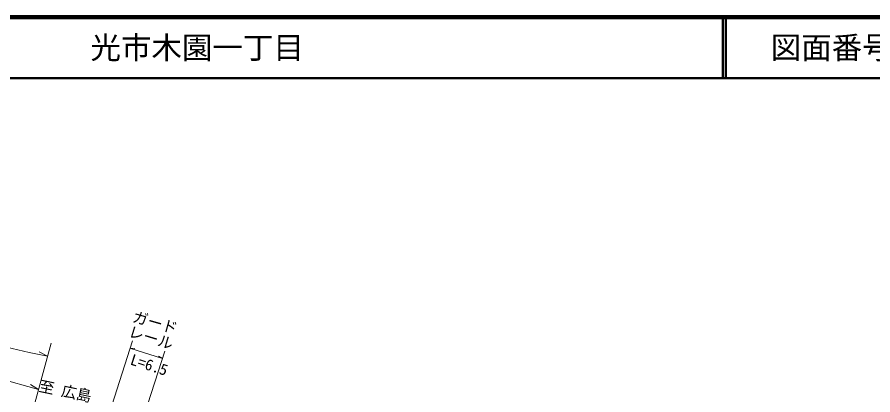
# Model space of a CAD drawing. Units: millimetres, scale not verified. Extents: x 40000 to 680000, y 20000 to 380000.
# Drawn here: x 392987 to 533381, y 318068 to 380000 of the extents above; entities that cross this region are included whole.
import ezdxf
from ezdxf.enums import TextEntityAlignment as Align

# ---------------------------------------------------------------- set-up
doc = ezdxf.new("R2010")
doc.units = ezdxf.units.MM
doc.header["$LTSCALE"] = 1000
doc.layers.add('M-BMK-HTXT', color=7, linetype='Continuous')
doc.layers.add('M-TTL-TXT', color=7, linetype='Continuous')
for name, color, linetype, lineweight in [('M-STR-HTXT', 7, 'Continuous', 13), ('M-TTL', 2, 'Continuous', 140), ('M-TTL-LINE', 7, 'Continuous', 50)]:
    doc.layers.add(name, color=color, linetype=linetype, lineweight=lineweight)
doc.styles.add('ＭＳ ゴシック', font='')
doc.styles.get('ＭＳ ゴシック').set_extended_font_data('MS Gothic')

msp = doc.modelspace()

# ---------------------------------------------------------------- linework, layer by layer
at = {"layer": 'M-STR-HTXT'}
for p, q in [((398566, 326523), (393619, 308286)), ((408533, 316309), (411900, 326938)), ((411503, 325715), (416834, 324012)), ((411503, 325715), (412278, 325677)), ((397972, 324396), (396588, 325099)), ((417223, 325211), (413782, 314606)), ((416834, 324012), (416181, 324431)), ((396489, 318928), (395171, 319748))]:
    msp.add_line(p, q, dxfattribs=at)
for points in [[(354524, 329981), (357637, 330176), (363229, 330221), (365424, 330165), (369414, 329827), (372791, 329396), (379038, 328386), (384197, 327435), (389356, 326337), (394953, 325038), (397972, 324396)], [(354459, 325037), (356561, 325221), (359008, 325244), (363846, 325230), (366865, 325000), (370602, 324582), (372477, 324313), (376360, 323616), (379285, 323053), (382715, 322343), (385707, 321687), (391613, 320297), (394771, 319452), (396489, 318928)]]:
    msp.add_lwpolyline(points, dxfattribs=at)
at = {"layer": 'M-TTL'}
msp.add_line((680000, 380000), (40000, 380000), dxfattribs=at)
at = {"layer": 'M-TTL-LINE'}
for p, q in [((508747, 380000), (508747, 370000)), ((509247, 380000), (509247, 370000)), ((40000, 370000), (680000, 370000))]:
    msp.add_line(p, q, dxfattribs=at)

# ---------------------------------------------------------------- texts
at = {"layer": 'M-BMK-HTXT', "style": 'ＭＳ ゴシック'}
msp.add_text('至 広島', height=1833, rotation=348.241, dxfattribs=at).set_placement((396327, 318143), align=Align.BOTTOM_LEFT)
at = {"layer": 'M-STR-HTXT', "style": 'ＭＳ ゴシック'}
for s, rotation, p in [('ガード', 344.11, (411627, 329555)), ('レール', 342.99, (410928, 327143)), ('L=6.5', 342.147, (411237, 322559))]:
    msp.add_text(s, height=1833, rotation=rotation, dxfattribs=at).set_placement(p, align=Align.BOTTOM_LEFT)
at = {"layer": 'M-TTL-TXT', "style": 'ＭＳ ゴシック'}
msp.add_text('光市木園一丁目', height=3666, dxfattribs=at).set_placement((405024, 375000), align=Align.MIDDLE_LEFT)
msp.add_text('図面番号', height=3666, dxfattribs=at).set_placement((526622, 375000), align=Align.MIDDLE_CENTER)

doc.saveas('drawing.dxf')
